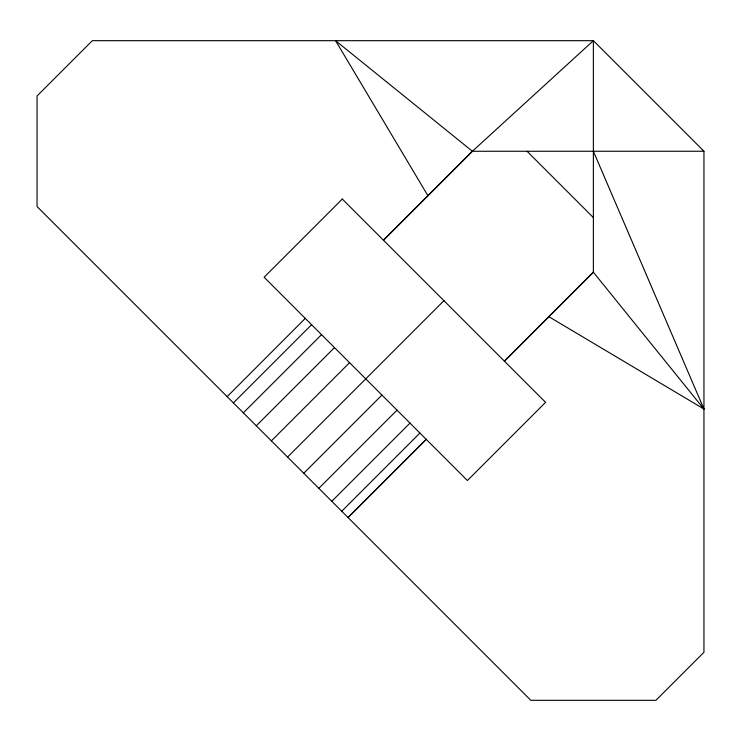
<?xml version="1.0" encoding="UTF-8"?>
<svg xmlns="http://www.w3.org/2000/svg" width="741" height="741" viewBox="0 0 741 741"><rect width="100%" height="100%" fill="white"/><g stroke="black" fill="none" stroke-linecap="round" stroke-linejoin="round"><path stroke-width="1.11" d="M703.95 151.257L472.397 151.257L383.449 240.195L472.397 151.257L593.374 40.681L703.95 151.257L703.95 652.293L655.924 700.319L530.825 700.319L37.05 206.535L37.05 95.969L92.338 40.681L593.374 40.681L593.374 272.234L703.95 409.041L548.905 316.703M227.154 396.639L305.264 318.38M233.406 402.891L311.59 324.706M243.344 412.83L321.529 334.645M256.293 425.788L334.487 347.603M271.382 440.867L349.567 362.682M287.573 457.058L443.942 300.689M303.764 473.249L381.948 395.064M318.843 488.338L397.028 410.153M331.801 501.287L409.986 423.102M341.74 511.225L419.925 433.04M347.992 517.477L426.177 439.293M504.362 361.108L593.374 272.086M348.057 517.551L426.251 439.367M504.436 361.182L593.374 272.234M472.397 151.257L335.59 40.681L427.928 195.726M527.036 151.257L593.374 217.595M593.374 151.257L703.95 409.041M342.305 199.042L264.111 277.236L467.395 480.52L545.589 402.326L342.305 199.042"/></g></svg>
